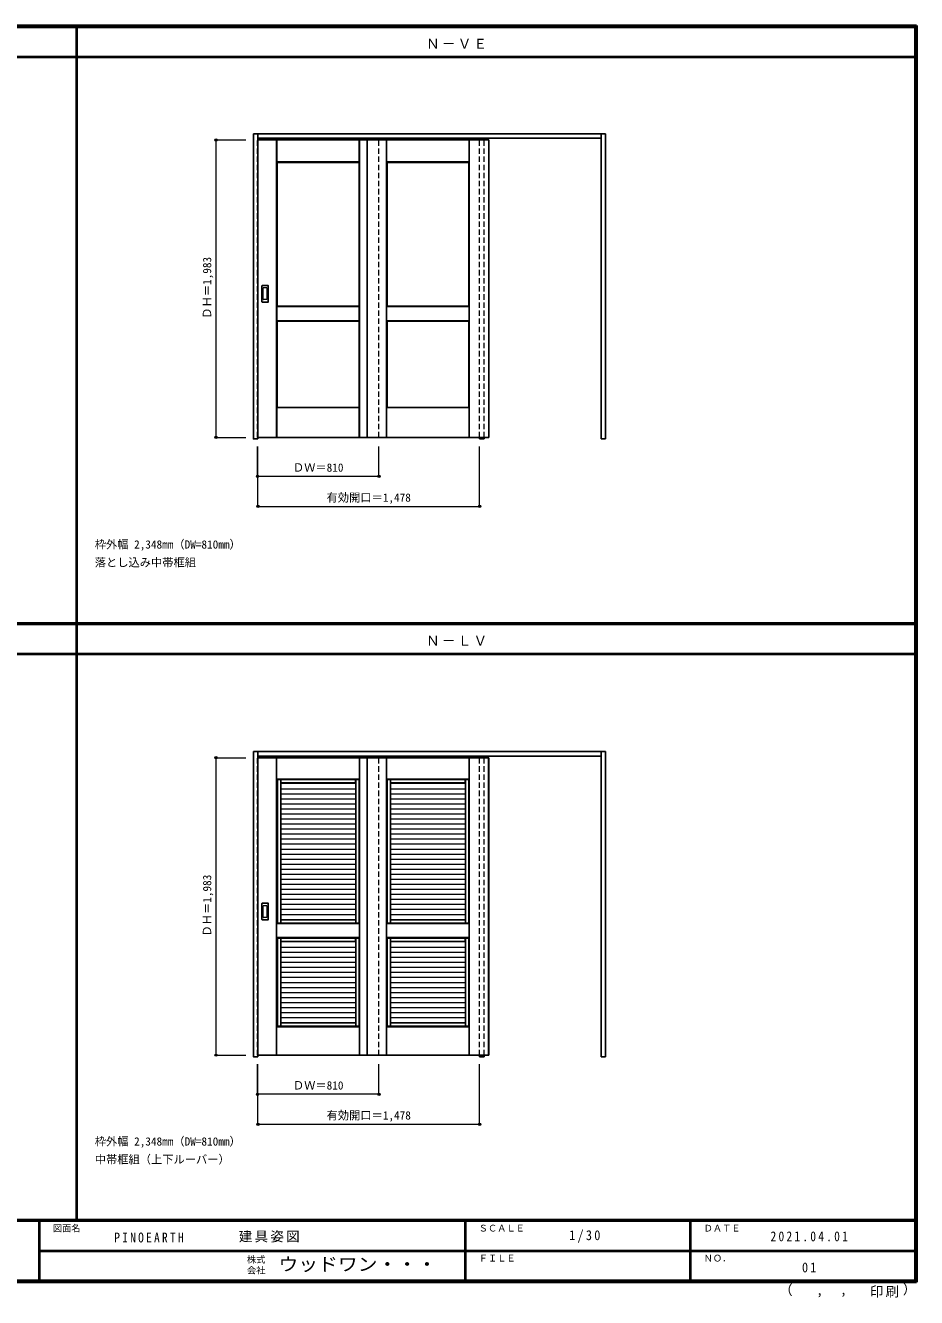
# Model space of a CAD drawing. Units: millimetres, scale not verified. Extents: x -6000 to 5700, y -4307 to 4175.
# Drawn here: x -242 to 5700, y -4307 to 4175 of the extents above; entities that cross this region are included whole.
import ezdxf
from ezdxf.enums import TextEntityAlignment as Align

# ---------------------------------------------------------------- set-up
doc = ezdxf.new("R2010")
doc.units = ezdxf.units.MM
doc.header["$LTSCALE"] = 30
doc.header["$PDMODE"] = 32
doc.header["$PDSIZE"] = 15
doc.linetypes.add('DASHED1', pattern=[1.8, 1.2, -0.6])
for name, color, linetype, lineweight in [('0-2_扉', 4, 'DASHED1', 9), ('0-3_仕上げ', 7, 'Continuous', 18), ('0-4_枠', 3, 'Continuous', 25), ('0-6_引手', 7, 'Continuous', 18), ('0-B_寸法', 7, 'Continuous', 9), ('F-1_枠', 6, 'Continuous', 40)]:
    doc.layers.add(name, color=color, linetype=linetype, lineweight=lineweight)
doc.layers.add('0-A_文字', color=7, linetype='Continuous')
doc.layers.add('F-A_文字', color=7, linetype='Continuous')
doc.styles.add('ＭＳ ゴシック', font='')
doc.styles.get('ＭＳ ゴシック').set_extended_font_data('MS Gothic')

msp = doc.modelspace()

# ---------------------------------------------------------------- linework, layer by layer
at = {"layer": '0-2_扉'}
for p, q in [((1305, 3411.5), (1308, 3411.5)), ((1305, 1428.5), (1305, 3411.5)), ((2115, 1428.5), (2115, 3411.5)), ((1308, 1428.5), (1305, 1428.5)), ((1305, -707.75), (1308, -707.75)), ((1305, -2690.75), (1305, -707.75)), ((2115, -2690.75), (2115, -707.75)), ((1308, -2690.75), (1305, -2690.75))]:
    msp.add_line(p, q, dxfattribs=at)
at = {"layer": '0-2_扉', "color": 3, "linetype": 'Continuous', "lineweight": 25}
for p, q in [((1308, 3411.5), (2847, 3411.5)), ((2037, 3411.5), (2037, 1428.5)), ((1308, -707.75), (2847, -707.75)), ((2037, -707.75), (2037, -2690.75))]:
    msp.add_line(p, q, dxfattribs=at)
for points in [[(1308, 1428.5), (2847, 1428.5), (2847, 3411.5)], [(1308, -2690.75), (2847, -2690.75), (2847, -707.75)]]:
    msp.add_lwpolyline(points, dxfattribs=at)
at = {"layer": '0-3_仕上げ'}
for p, q in [((1433, 1428.5), (1433, 3411.5)), ((1434.5, 3264), (1434.5, 3411.5)), ((1436, 3265.5), (1436, 3411.5)), ((1984, 3265.5), (1984, 3411.5)), ((1985.5, 3264), (1985.5, 3411.5)), ((1987, 1428.5), (1987, 3411.5)), ((2165, 1428.5), (2165, 3411.5)), ((2166.5, 3264), (2166.5, 3411.5)), ((2168, 3265.5), (2168, 3411.5)), ((2716, 3265.5), (2716, 3411.5)), ((2717.5, 3264), (2717.5, 3411.5)), ((2719, 1428.5), (2719, 3411.5)), ((1436, 3265.5), (1434.5, 3264)), ((1437, 3261.5), (1434.5, 3264)), ((1984, 3265.5), (1436, 3265.5)), ((2168, 3265.5), (2166.5, 3264)), ((2169, 3261.5), (2166.5, 3264)), ((2716, 3265.5), (2168, 3265.5)), ((1434.5, 2206), (1434.5, 2301)), ((1436, 2207.5), (1436, 2299.5)), ((1984, 2299.5), (1436, 2299.5)), ((1983, 2303.5), (1985.5, 2301)), ((1984, 2299.5), (1985.5, 2301)), ((1984, 2207.5), (1984, 2299.5)), ((1985.5, 2206), (1985.5, 2301)), ((2166.5, 2206), (2166.5, 2301)), ((2168, 2207.5), (2168, 2299.5)), ((2716, 2299.5), (2168, 2299.5)), ((2715, 2303.5), (2717.5, 2301)), ((2716, 2299.5), (2717.5, 2301)), ((2716, 2207.5), (2716, 2299.5)), ((2717.5, 2206), (2717.5, 2301)), ((1436, 2207.5), (1434.5, 2206)), ((1437, 2203.5), (1434.5, 2206)), ((1436, 2207.5), (1984, 2207.5)), ((2168, 2207.5), (2166.5, 2206)), ((2169, 2203.5), (2166.5, 2206)), ((2168, 2207.5), (2716, 2207.5)), ((1434.5, 1428.5), (1434.5, 1626)), ((1436, 1428.5), (1436, 1624.5)), ((1984, 1624.5), (1436, 1624.5)), ((1983, 1628.5), (1985.5, 1626)), ((1984, 1624.5), (1985.5, 1626)), ((1984, 1428.5), (1984, 1624.5)), ((1985.5, 1428.5), (1985.5, 1626)), ((2166.5, 1428.5), (2166.5, 1626)), ((2168, 1428.5), (2168, 1624.5)), ((2716, 1624.5), (2168, 1624.5)), ((2715, 1628.5), (2717.5, 1626)), ((2716, 1624.5), (2717.5, 1626)), ((2716, 1428.5), (2716, 1624.5)), ((2717.5, 1428.5), (2717.5, 1626)), ((1433, -2690.75), (1433, -707.75)), ((1434, -848.75), (1434, -707.75)), ((1435, -847.75), (1435, -707.75)), ((1985, -847.75), (1985, -707.75)), ((1986, -848.75), (1986, -707.75)), ((1987, -2690.75), (1987, -707.75)), ((2039, -2690.75), (2039, -707.75)), ((2165, -2690.75), (2165, -707.75)), ((2166, -848.75), (2166, -707.75)), ((2167, -847.75), (2167, -707.75)), ((2717, -847.75), (2717, -707.75)), ((2718, -848.75), (2718, -707.75)), ((2719, -2690.75), (2719, -707.75)), ((2845, -2690.75), (2845, -707.75)), ((1435, -847.75), (1434, -848.75)), ((1435, -847.75), (1985, -847.75)), ((1985, -847.75), (1986, -848.75)), ((2167, -847.75), (2166, -848.75)), ((2167, -847.75), (2717, -847.75)), ((2717, -847.75), (2718, -848.75)), ((1434, -848.75), (1437, -851.75)), ((1982, -853.75), (1438, -853.75)), ((1438, -853.75), (1438, -1809.75)), ((1459, -853.75), (1459, -1809.75)), ((1960, -876.71), (1460, -876.71)), ((1460, -878.21), (1960, -878.21)), ((1460, -914.28), (1960, -914.28)), ((1461, -874.75), (1959, -874.75)), ((1961, -853.75), (1961, -1809.75)), ((1982, -853.75), (1982, -1809.75)), ((1983, -851.75), (1986, -848.75)), ((2166, -848.75), (2169, -851.75)), ((2714, -853.75), (2170, -853.75)), ((2170, -853.75), (2170, -1809.75)), ((2191, -853.75), (2191, -1809.75)), ((2692, -876.71), (2192, -876.71)), ((2192, -878.21), (2692, -878.21)), ((2192, -914.28), (2692, -914.28)), ((2193, -874.75), (2691, -874.75)), ((2693, -853.75), (2693, -1809.75)), ((2714, -853.75), (2714, -1809.75)), ((2715, -851.75), (2718, -848.75)), ((1460, -947.78), (1960, -947.78)), ((1460, -981.28), (1960, -981.28)), ((1460, -1014.78), (1960, -1014.78)), ((2192, -947.78), (2692, -947.78)), ((2192, -981.28), (2692, -981.28)), ((2192, -1014.78), (2692, -1014.78)), ((1460, -1048.28), (1960, -1048.28)), ((1460, -1081.78), (1960, -1081.78)), ((2192, -1048.28), (2692, -1048.28)), ((2192, -1081.78), (2692, -1081.78)), ((1460, -1115.28), (1960, -1115.28)), ((1460, -1148.78), (1960, -1148.78)), ((1460, -1182.28), (1960, -1182.28)), ((2192, -1115.28), (2692, -1115.28)), ((2192, -1148.78), (2692, -1148.78)), ((2192, -1182.28), (2692, -1182.28)), ((1460, -1215.78), (1960, -1215.78)), ((1460, -1249.28), (1960, -1249.28)), ((2192, -1215.78), (2692, -1215.78)), ((2192, -1249.28), (2692, -1249.28)), ((1460, -1282.78), (1960, -1282.78)), ((1460, -1316.28), (1960, -1316.28)), ((1460, -1349.78), (1960, -1349.78)), ((2192, -1282.78), (2692, -1282.78)), ((2192, -1316.28), (2692, -1316.28)), ((2192, -1349.78), (2692, -1349.78)), ((1460, -1383.28), (1960, -1383.28)), ((1460, -1416.78), (1960, -1416.78)), ((2192, -1383.28), (2692, -1383.28)), ((2192, -1416.78), (2692, -1416.78)), ((1460, -1450.28), (1960, -1450.28)), ((1460, -1483.78), (1960, -1483.78)), ((1460, -1517.28), (1960, -1517.28)), ((2192, -1450.28), (2692, -1450.28)), ((2192, -1483.78), (2692, -1483.78)), ((2192, -1517.28), (2692, -1517.28)), ((1460, -1550.78), (1960, -1550.78)), ((1460, -1584.28), (1960, -1584.28)), ((2192, -1550.78), (2692, -1550.78)), ((2192, -1584.28), (2692, -1584.28)), ((1460, -1617.78), (1960, -1617.78)), ((1460, -1651.28), (1960, -1651.28)), ((1460, -1684.78), (1960, -1684.78)), ((2192, -1617.78), (2692, -1617.78)), ((2192, -1651.28), (2692, -1651.28)), ((2192, -1684.78), (2692, -1684.78)), ((1460, -1718.28), (1960, -1718.28)), ((1460, -1751.78), (1960, -1751.78)), ((2192, -1718.28), (2692, -1718.28)), ((2192, -1751.78), (2692, -1751.78)), ((1437, -1809.75), (1434, -1812.75)), ((1435, -1813.75), (1434, -1812.75)), ((1434, -1906.75), (1434, -1812.75)), ((1435, -1905.75), (1435, -1813.75)), ((1435, -1813.75), (1985, -1813.75)), ((1460, -1785.28), (1960, -1785.28)), ((1460, -1787.75), (1461, -1788.75)), ((1960, -1787.75), (1959, -1788.75)), ((1959, -1788.75), (1959, -1809.75)), ((1986, -1812.75), (1983, -1809.75)), ((1985, -1813.75), (1986, -1812.75)), ((1985, -1905.75), (1985, -1813.75)), ((2169, -1809.75), (2166, -1812.75)), ((2167, -1813.75), (2166, -1812.75)), ((2166, -1906.75), (2166, -1812.75)), ((2167, -1905.75), (2167, -1813.75)), ((2167, -1813.75), (2717, -1813.75)), ((2192, -1785.28), (2692, -1785.28)), ((2192, -1787.75), (2193, -1788.75)), ((2692, -1787.75), (2691, -1788.75)), ((2691, -1788.75), (2691, -1809.75)), ((2718, -1812.75), (2715, -1809.75)), ((2717, -1813.75), (2718, -1812.75)), ((2717, -1905.75), (2717, -1813.75)), ((1434, -1906.75), (1435, -1905.75)), ((1434, -1906.75), (1437, -1909.75)), ((1985, -1905.75), (1435, -1905.75)), ((1982, -1911.75), (1438, -1911.75)), ((1438, -1911.75), (1438, -2496.75)), ((1459, -1911.75), (1459, -2496.75)), ((1960, -1934.71), (1460, -1934.71)), ((1461, -1932.75), (1959, -1932.75)), ((1961, -1911.75), (1961, -2496.75)), ((1982, -1911.75), (1982, -2496.75)), ((1986, -1906.75), (1985, -1905.75)), ((2166, -1906.75), (2167, -1905.75)), ((2166, -1906.75), (2169, -1909.75)), ((2717, -1905.75), (2167, -1905.75)), ((2714, -1911.75), (2170, -1911.75)), ((2170, -1911.75), (2170, -2496.75)), ((2191, -1911.75), (2191, -2496.75)), ((2692, -1934.71), (2192, -1934.71)), ((2193, -1932.75), (2691, -1932.75)), ((2693, -1911.75), (2693, -2496.75)), ((2714, -1911.75), (2714, -2496.75)), ((2718, -1906.75), (2717, -1905.75)), ((1460, -1970.79), (1960, -1970.79)), ((1460, -2004.29), (1960, -2004.29)), ((2192, -1970.79), (2692, -1970.79)), ((2192, -2004.29), (2692, -2004.29)), ((1460, -2037.78), (1960, -2037.78)), ((1460, -2071.28), (1960, -2071.28)), ((1460, -2104.78), (1960, -2104.78)), ((2192, -2037.78), (2692, -2037.78)), ((2192, -2071.28), (2692, -2071.28)), ((2192, -2104.78), (2692, -2104.78)), ((1460, -2138.28), (1960, -2138.28)), ((1460, -2171.78), (1960, -2171.78)), ((1460, -2205.28), (1960, -2205.28)), ((2192, -2138.28), (2692, -2138.28)), ((2192, -2171.78), (2692, -2171.78)), ((2192, -2205.28), (2692, -2205.28)), ((1460, -2238.78), (1960, -2238.78)), ((1460, -2272.28), (1960, -2272.28)), ((2192, -2238.78), (2692, -2238.78)), ((2192, -2272.28), (2692, -2272.28)), ((1460, -2305.78), (1960, -2305.78)), ((1460, -2339.28), (1960, -2339.28)), ((1460, -2372.78), (1960, -2372.78)), ((2192, -2305.78), (2692, -2305.78)), ((2192, -2339.28), (2692, -2339.28)), ((2192, -2372.78), (2692, -2372.78)), ((1460, -2406.28), (1960, -2406.28)), ((1460, -2439.78), (1960, -2439.78)), ((2192, -2406.28), (2692, -2406.28)), ((2192, -2439.78), (2692, -2439.78)), ((1437, -2496.75), (1434, -2499.75)), ((1434, -2690.75), (1434, -2499.75)), ((1435, -2500.75), (1434, -2499.75)), ((1435, -2690.75), (1435, -2500.75)), ((1435, -2500.75), (1985, -2500.75)), ((1460, -2473.28), (1960, -2473.28)), ((1460, -2474.75), (1461, -2475.75)), ((1959, -2475.75), (1461, -2475.75)), ((1461, -2475.75), (1461, -2496.75)), ((1960, -2474.75), (1959, -2475.75)), ((1959, -2475.75), (1959, -2496.75)), ((1986, -2499.75), (1983, -2496.75)), ((1985, -2500.75), (1986, -2499.75)), ((1985, -2690.75), (1985, -2500.75)), ((1986, -2690.75), (1986, -2499.75)), ((2169, -2496.75), (2166, -2499.75)), ((2166, -2690.75), (2166, -2499.75)), ((2167, -2500.75), (2166, -2499.75)), ((2167, -2690.75), (2167, -2500.75)), ((2167, -2500.75), (2717, -2500.75)), ((2192, -2473.28), (2692, -2473.28)), ((2192, -2474.75), (2193, -2475.75)), ((2691, -2475.75), (2193, -2475.75)), ((2193, -2475.75), (2193, -2496.75)), ((2692, -2474.75), (2691, -2475.75)), ((2691, -2475.75), (2691, -2496.75)), ((2718, -2499.75), (2715, -2496.75)), ((2717, -2500.75), (2718, -2499.75)), ((2717, -2690.75), (2717, -2500.75)), ((2718, -2690.75), (2718, -2499.75))]:
    msp.add_line(p, q, dxfattribs=at)
at = {"layer": '0-3_仕上げ', "color": 3, "lineweight": 25}
for p, q in [((1437, 2303.5), (1437, 3261.5)), ((1983, 3261.5), (1437, 3261.5)), ((1983, 2303.5), (1983, 3261.5)), ((2169, 2303.5), (2169, 3261.5)), ((2715, 3261.5), (2169, 3261.5)), ((2715, 2303.5), (2715, 3261.5)), ((1983, 2303.5), (1437, 2303.5)), ((2715, 2303.5), (2169, 2303.5)), ((1437, 2203.5), (1437, 1628.5)), ((2169, 2203.5), (2169, 1628.5)), ((1983, 1628.5), (1437, 1628.5)), ((2715, 1628.5), (2169, 1628.5)), ((1437, -1809.75), (1437, -851.75)), ((1437, -851.75), (1983, -851.75)), ((1460, -1809.75), (1460, -851.75)), ((1960, -875.75), (1460, -875.75)), ((1960, -1809.75), (1960, -851.75)), ((1983, -1809.75), (1983, -851.75)), ((2169, -1809.75), (2169, -851.75)), ((2169, -851.75), (2715, -851.75)), ((2192, -1809.75), (2192, -851.75)), ((2692, -875.75), (2192, -875.75)), ((2692, -1809.75), (2692, -851.75)), ((2715, -1809.75), (2715, -851.75)), ((1437, -1809.75), (1983, -1809.75)), ((1960, -1787.75), (1460, -1787.75)), ((2169, -1809.75), (2715, -1809.75)), ((2692, -1787.75), (2192, -1787.75)), ((1437, -1909.75), (1437, -2496.75)), ((1983, -1909.75), (1437, -1909.75)), ((1460, -2496.75), (1460, -1909.75)), ((1960, -1933.75), (1460, -1933.75)), ((1960, -2496.75), (1960, -1909.75)), ((1983, -1909.75), (1983, -2496.75)), ((2169, -1909.75), (2169, -2496.75)), ((2715, -1909.75), (2169, -1909.75)), ((2192, -2496.75), (2192, -1909.75)), ((2692, -1933.75), (2192, -1933.75)), ((2692, -2496.75), (2692, -1909.75)), ((2715, -1909.75), (2715, -2496.75)), ((1437, -2496.75), (1983, -2496.75)), ((1960, -2474.75), (1460, -2474.75)), ((2169, -2496.75), (2715, -2496.75)), ((2692, -2474.75), (2192, -2474.75))]:
    msp.add_line(p, q, dxfattribs=at)
at = {"layer": '0-3_仕上げ', "color": 4, "linetype": 'DASHED1', "lineweight": 9}
msp.add_line((1307, -2690.75), (1307, -707.75), dxfattribs=at)
at = {"layer": '0-3_仕上げ'}
for points in [[(1984, 3265.5), (1985.5, 3264), (1983, 3261.5)], [(2716, 3265.5), (2717.5, 3264), (2715, 3261.5)], [(1436, 2299.5), (1434.5, 2301), (1437, 2303.5)], [(2168, 2299.5), (2166.5, 2301), (2169, 2303.5)], [(1984, 2207.5), (1985.5, 2206), (1983, 2203.5)], [(2716, 2207.5), (2717.5, 2206), (2715, 2203.5)], [(1436, 1624.5), (1434.5, 1626), (1437, 1628.5)], [(2168, 1624.5), (2166.5, 1626), (2169, 1628.5)], [(1460, -875.75), (1461, -874.75), (1461, -853.75)], [(1960, -875.75), (1959, -874.75), (1959, -853.75)], [(2192, -875.75), (2193, -874.75), (2193, -853.75)], [(2692, -875.75), (2691, -874.75), (2691, -853.75)], [(1959, -1788.75), (1461, -1788.75), (1461, -1809.75)], [(1983, -1909.75), (1986, -1906.75), (1986, -1812.75)], [(2691, -1788.75), (2193, -1788.75), (2193, -1809.75)], [(2715, -1909.75), (2718, -1906.75), (2718, -1812.75)], [(1460, -1933.75), (1461, -1932.75), (1461, -1911.75)], [(1960, -1933.75), (1959, -1932.75), (1959, -1911.75)], [(2192, -1933.75), (2193, -1932.75), (2193, -1911.75)], [(2692, -1933.75), (2691, -1932.75), (2691, -1911.75)]]:
    msp.add_lwpolyline(points, dxfattribs=at)
at = {"layer": '0-3_仕上げ', "color": 3, "lineweight": 25}
for points in [[(1437, 2203.5), (1983, 2203.5), (1983, 1628.5)], [(2169, 2203.5), (2715, 2203.5), (2715, 1628.5)]]:
    msp.add_lwpolyline(points, dxfattribs=at)
at = {"layer": '0-4_枠'}
for p, q in [((1278, 3453), (3626, 3453)), ((1308, 1418), (1308, 3453)), ((1308, 3423), (3596, 3423)), ((3596, 1418), (3596, 3453)), ((3626, 1418), (3626, 3453)), ((2786, 1428.5), (2786, 1418)), ((2786, 1418), (2816, 1418)), ((2816, 1428.5), (2816, 1418)), ((3626, 1418), (3596, 1418)), ((1278, -666.25), (3626, -666.25)), ((1308, -2701.25), (1308, -666.25)), ((3596, -2701.25), (3596, -666.25)), ((3626, -2701.25), (3626, -666.25)), ((1308, -696.25), (3596, -696.25)), ((2786, -2690.75), (2786, -2701.25)), ((2786, -2701.25), (2816, -2701.25)), ((2816, -2690.75), (2816, -2701.25)), ((3626, -2701.25), (3596, -2701.25))]:
    msp.add_line(p, q, dxfattribs=at)
at = {"layer": '0-4_枠', "color": 4, "linetype": 'DASHED1', "lineweight": 9}
for p, q in [((2786, 1428.5), (2786, 3423)), ((2816, 1428.5), (2816, 3423)), ((2786, -2690.75), (2786, -696.25)), ((2816, -2690.75), (2816, -696.25))]:
    msp.add_line(p, q, dxfattribs=at)
at = {"layer": '0-4_枠'}
for points in [[(1308, 1418), (1278, 1418), (1278, 3453)], [(1308, -2701.25), (1278, -2701.25), (1278, -666.25)]]:
    msp.add_lwpolyline(points, dxfattribs=at)
at = {"layer": '0-6_引手', "color": 3, "lineweight": 25}
for p, q in [((1335, 2332.5), (1335, 2439.5)), ((1375.5, 2441), (1336.5, 2441)), ((1377, 2439.5), (1377, 2332.5)), ((1375.5, 2331), (1336.5, 2331)), ((1335, -1786.75), (1335, -1679.75)), ((1375.5, -1678.25), (1336.5, -1678.25)), ((1377, -1679.75), (1377, -1786.75)), ((1375.5, -1788.25), (1336.5, -1788.25))]:
    msp.add_line(p, q, dxfattribs=at)
at = {"layer": '0-6_引手'}
for p, q in [((1343.5, 2348.5), (1343.5, 2423.5)), ((1367, 2425), (1345, 2425)), ((1368.5, 2423.5), (1368.5, 2348.5)), ((1367, 2347), (1345, 2347)), ((1343.5, -1770.75), (1343.5, -1695.75)), ((1367, -1694.25), (1345, -1694.25)), ((1368.5, -1695.75), (1368.5, -1770.75)), ((1367, -1772.25), (1345, -1772.25))]:
    msp.add_line(p, q, dxfattribs=at)
at = {"layer": '0-6_引手', "color": 3, "lineweight": 25}
for centre, start, end in [((1336.5, 2439.5), 90, 180), ((1375.5, 2439.5), 0, 90), ((1336.5, 2332.5), 180, 270), ((1375.5, 2332.5), 270, 0), ((1336.5, -1679.75), 90, 180), ((1375.5, -1679.75), 0, 90), ((1336.5, -1786.75), 180, 270), ((1375.5, -1786.75), 270, 0)]:
    msp.add_arc(centre, 1.5, start, end, dxfattribs=at)
at = {"layer": '0-6_引手'}
for centre, start, end in [((1345, 2423.5), 90, 180), ((1367, 2423.5), 0, 90), ((1345, 2348.5), 180, 270), ((1367, 2348.5), 270, 0), ((1345, -1695.75), 90, 180), ((1367, -1695.75), 0, 90), ((1345, -1770.75), 180, 270), ((1367, -1770.75), 270, 0)]:
    msp.add_arc(centre, 1.5, start, end, dxfattribs=at)
at = {"layer": '0-B_寸法', "color": 4}
for p, q in [((1028, 3411.5), (1028, 1428.5)), ((1028, 3411.5), (1228, 3411.5)), ((1028, 1428.5), (1228, 1428.5)), ((1305, 1168), (1305, 1368)), ((1308, 968), (1308, 1368)), ((2115, 1168), (2115, 1368)), ((2786, 968), (2786, 1368)), ((2115, 1168), (1305, 1168)), ((1308, 968), (2786, 968)), ((1028, -707.75), (1028, -2690.75)), ((1028, -707.75), (1228, -707.75)), ((1028, -2690.75), (1228, -2690.75)), ((1305, -2951.25), (1305, -2751.25)), ((1308, -3151.25), (1308, -2751.25)), ((2115, -2951.25), (2115, -2751.25)), ((2786, -3151.25), (2786, -2751.25)), ((2115, -2951.25), (1305, -2951.25)), ((1308, -3151.25), (2786, -3151.25))]:
    msp.add_line(p, q, dxfattribs=at)
at = {"layer": '0-B_寸法'}
for p in [(1028, 3411.5), (1028, 1428.5), (1305, 1168), (2115, 1168), (1308, 968), (2786, 968), (1028, -707.75), (1028, -2690.75), (1305, -2951.25), (2115, -2951.25), (1308, -3151.25), (2786, -3151.25)]:
    msp.add_point(p, dxfattribs=at)
at = {"layer": 'F-1_枠'}
for p, q in [((-6000, 4175), (5700, 4175)), ((-6000, 4170), (5700, 4170)), ((-6000, 4165), (5700, 4165)), ((100, -3790), (100, 4175)), ((5690, 4175), (5690, -4205)), ((5695, 4175), (5695, -4205)), ((5700, 4175), (5700, -4205)), ((-6000, 3965), (5700, 3965)), ((-6000, 190.5), (5700, 190.5)), ((-6000, 187.5), (5700, 187.5)), ((-6000, 184.5), (5700, 184.5)), ((-6000, -15.5), (5700, -15.5)), ((5700, -3790), (-6000, -3790)), ((5700, -3795), (-6000, -3795)), ((-150, -3795), (-150, -4195)), ((2690, -3795), (2690, -4195)), ((4190, -3795), (4190, -4195)), ((-150, -3995), (5690, -3995.01)), ((5700, -4195), (-6000, -4195)), ((5700, -4200), (-6000, -4200)), ((5700, -4205), (-6000, -4205))]:
    msp.add_line(p, q, dxfattribs=at)

# ---------------------------------------------------------------- texts
at = {"layer": '0-A_文字', "style": 'ＭＳ ゴシック'}
for s, p in [('枠外幅 2,348mm（DW=810mm）', (220, 670.5)), ('落とし込み中帯框組', (220, 550.5)), ('枠外幅 2,348mm（DW=810mm）', (220, -3310)), ('中帯框組（上下ルーバー）', (220, -3430))]:
    msp.add_text(s, height=54.99, dxfattribs=at).set_placement(p, align=Align.BOTTOM_LEFT)
at = {"layer": '0-A_文字', "char_height": 65.98, "attachment_point": 7, "style": 'ＭＳ ゴシック'}
for s, insert in [('\\T1.17;Ｎ－ＶＥ', (2430, 4020)), ('\\T1.17;Ｎ－ＬＶ', (2430, 39.5))]:
    msp.add_mtext(s, dxfattribs=dict(at, insert=insert))
at = {"layer": '0-B_寸法', "style": 'ＭＳ ゴシック'}
for p in [(1013, 2219.75), (1013, -1899.5)]:
    msp.add_text('ＤＨ＝1,983', height=54.99, rotation=90, dxfattribs=at).set_placement(p, align=Align.BOTTOM_LEFT)
for s, p in [('ＤＷ＝810', (1541.25, 1183)), ('有効開口＝1,478', (1765.75, 983)), ('ＤＷ＝810', (1541.25, -2936.25)), ('有効開口＝1,478', (1765.75, -3136.25))]:
    msp.add_text(s, height=54.99, dxfattribs=at).set_placement(p, align=Align.BOTTOM_LEFT)
at = {"layer": 'F-A_文字', "style": 'ＭＳ ゴシック'}
for s, height, p in [('図面名', 43.99, (-60, -3880)), ('ＳＣＡＬＥ', 43.99, (2780, -3880)), ('ＤＡＴＥ', 43.99, (4280, -3880)), ('株式', 43.99, (1235, -4089)), ('ＦＩＬＥ', 43.99, (2780, -4080)), ('ＮＯ．', 43.99, (4280, -4080)), ('会社', 43.99, (1235, -4161)), ('（', 65.98, (4784.03, -4308.31)), ('）', 65.98, (5608.4, -4304.13)), (',', 65.98, (5031.28, -4308.31)), (',', 65.98, (5190.2, -4305.53))]:
    msp.add_text(s, height=height, dxfattribs=at).set_placement(p, align=Align.BOTTOM_LEFT)
at = {"layer": 'F-A_文字', "style": 'ＭＳ ゴシック', "width": 1.1}
msp.add_text('ウッドワン・・・', height=87.98, dxfattribs=at).set_placement((1445, -4155), align=Align.BOTTOM_LEFT)
at = {"layer": 'F-A_文字', "char_height": 65.98, "attachment_point": 7, "style": 'ＭＳ ゴシック'}
for s, insert in [('\\T1.39;\\W0.85;PINOEARTH', (350, -3940.79)), ('\\T1.17;建具姿図', (1180.42, -3940)), ('\\T1.38;\\W0.9;1/30', (3383.75, -3940)), ('\\T1.39;\\W0.85;2021.04.01', (4726.25, -3932.5)), ('\\T1.36;\\W0.9;01', (4936.25, -4140)), ('\\T1.17;印刷', (5388.15, -4306.92))]:
    msp.add_mtext(s, dxfattribs=dict(at, insert=insert))

doc.saveas('drawing.dxf')
